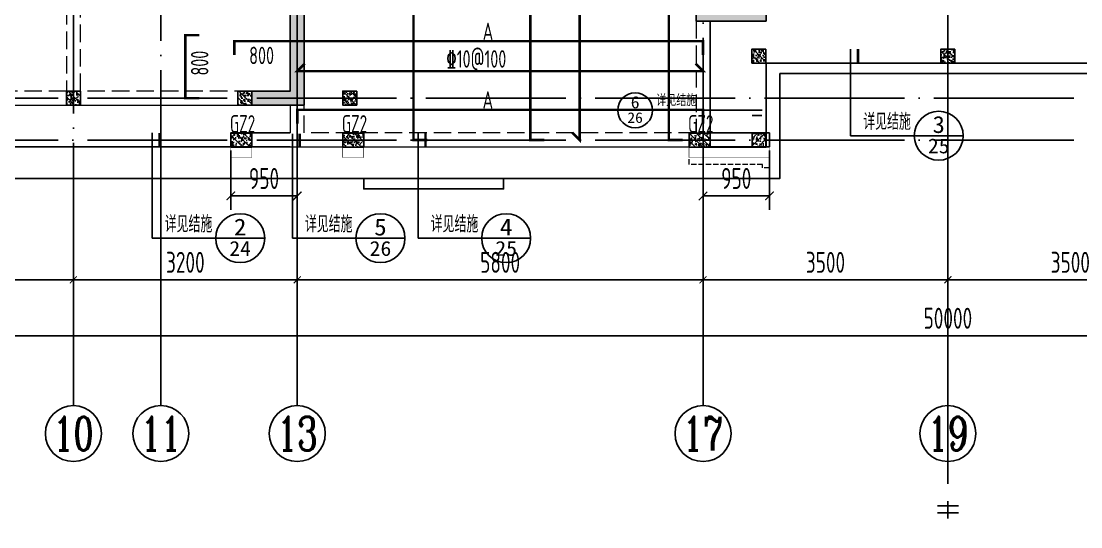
# Model space of a CAD drawing. Extents: x -1307975 to -76406, y -96289 to 379359.
# Drawn here: x -845887 to -830740, y 206715 to 213949 of the extents above; entities that cross this region are included whole.
import ezdxf
from ezdxf.enums import TextEntityAlignment as Align

# ---------------------------------------------------------------- set-up
doc = ezdxf.new("R2010")
doc.units = 0
doc.header["$LTSCALE"] = 1000
for name, pattern in [('CENTER', [2, 1.25, -0.25, 0.25, -0.25]), ('DASH', [0.35, 0.25, -0.1]), ('DOTE', [2.42, 2, -0.2, 0.02, -0.2])]:
    doc.linetypes.add(name, pattern=pattern)
doc.layers.get('0').update_dxf_attribs({"linetype": 'CONTINUOUS'})
doc.layers.get('DEFPOINTS').update_dxf_attribs({"linetype": 'CONTINUOUS'})
for name, color, linetype in [('A-AXIS', 1, 'CONTINUOUS'), ('A-DOTE', 10, 'DOTE'), ('AXIS_NUM', 7, 'CONTINUOUS'), ('BEAM_CON', 4, 'CONTINUOUS'), ('DIM_IDEN', 67, 'CONTINUOUS'), ('PUB_TEXT', 2, 'CONTINUOUS'), ('ROOF', 183, 'CONTINUOUS'), ('S-B板边线', 2, 'CONTINUOUS'), ('S-B板配筋', 6, 'CONTINUOUS'), ('S-B板配筋号', 7, 'CONTINUOUS'), ('S-L主梁线', 4, 'DASH'), ('S-Q墙填充', 252, 'CONTINUOUS'), ('S-Q墙实线', 6, 'CONTINUOUS'), ('S-Q墙标注', 3, 'CONTINUOUS'), ('S-Y一般标注', 3, 'CONTINUOUS'), ('S-构造柱', 212, 'CONTINUOUS'), ('S-构造柱编号', 130, 'CONTINUOUS'), ('THIN', 7, 'CONTINUOUS'), ('水平筋标注', 7, 'CONTINUOUS'), ('看线', 251, 'CONTINUOUS')]:
    doc.layers.add(name, color=color, linetype=linetype)
doc.layers.add('平面-看线', color=45, linetype='CONTINUOUS', lineweight=15)
doc.layers.add('配箍校核', color=34, linetype='CONTINUOUS', plot=False)
doc.styles.add('_TCH_AXIS', font='COMPLEX', dxfattribs={"bigfont": 'GBCBIG'})
doc.styles.add('_TCH_LABEL', font='simhei.ttf')
doc.styles.add('TSSD_Axis', font='complex.shx', dxfattribs={"width": 0.7, "bigfont": 'hztxt.shx'})
doc.styles.add('TSSD_DIMENSION', font='Tssdeng.shx', dxfattribs={"width": 0.7, "bigfont": 'tssdchn.shx'})
doc.styles.add('TSSD_REIN', font='tssdeng.shx', dxfattribs={"width": 0.7, "height": 300, "bigfont": 'tssdchn.shx'})
doc.styles.add('结构文字', font='zstxt.shx', dxfattribs={"width": 0.7, "bigfont": 'zshz.shx'})
doc.dimstyles.new('STRUCK', dxfattribs={"dimtxt": 400, "dimasz": 121, "dimexe": 200, "dimexo": 150, "dimgap": 115, "dimtad": 1, "dimdec": 0, "dimdsep": 46, "dimtxsty": '结构文字', "dimblk": 'ARCHTICK', "dimcen": 400, "dimclrd": 3, "dimclre": 3, "dimclrt": 7, "dimadec": 0, "dimazin": 0, "dimtfac": 1, "dimtdec": 0, "dimtix": 1, "dimtmove": 2, "dimatfit": 3, "dimldrblk": '_DIMX', "dimfxl": 1, "dimtolj": 1, "dimtzin": 0, "dimarcsym": 0})
doc.dimstyles.new('TSSD_100_100', dxfattribs={"dimtxt": 300, "dimasz": 100, "dimexe": 100, "dimexo": 250, "dimgap": 100, "dimtad": 1, "dimdec": 0, "dimzin": 0, "dimdsep": 46, "dimtxsty": 'TSSD_DIMENSION', "dimblk": 'ARCHTICK', "dimcen": 0, "dimdle": 100, "dimclrt": 7, "dimadec": 0, "dimazin": 0, "dimtfac": 1, "dimtdec": 0, "dimtix": 1, "dimtmove": 2, "dimatfit": 3, "dimldrblk": 'ARCHTICK', "dimfxl": 1, "dimtolj": 1, "dimtzin": 0, "dimarcsym": 0})

# ---------------------------------------------------------------- blocks, each defined once
blk = doc.blocks.new('_ArchTick')
at = {"color": 0, "linetype": 'ByBlock', "const_width": 0.15}
blk.add_lwpolyline([(-0.5, -0.5), (0.5, 0.5)], dxfattribs=at)
blk = doc.blocks.new('*D302')
at = {"layer": 'DEFPOINTS', "color": 0, "transparency": 16777216}
for p in [(17100, 3600), (20300, 3600), (20300, 2600)]:
    blk.add_point(p, dxfattribs=at)
at = {"layer": 'S-Y一般标注', "color": 0, "lineweight": -2, "transparency": 16777216}
for p, q in [((17100, 3350), (17100, 2500)), ((20300, 3350), (20300, 2500)), ((17000, 2600), (20400, 2600))]:
    blk.add_line(p, q, dxfattribs=at)
at = {"layer": 'S-Y一般标注', "color": 0, "lineweight": -2, "transparency": 16777216, "xscale": 100, "yscale": 100, "zscale": 100, "rotation": 180}
blk.add_blockref('_ArchTick', (17100, 2600), dxfattribs=at)
at = {"layer": 'S-Y一般标注', "color": 0, "lineweight": -2, "transparency": 16777216, "xscale": 100, "yscale": 100, "zscale": 100}
blk.add_blockref('_ArchTick', (20300, 2600), dxfattribs=at)
at = {"layer": 'S-Y一般标注', "color": 7, "transparency": 16777216, "insert": (18700, 2850), "char_height": 300, "attachment_point": 5, "style": 'TSSD_DIMENSION'}
blk.add_mtext('\\A1;3200', dxfattribs=at)
blk = doc.blocks.new('ts_axno')
at = {"color": 0, "linetype": 'ByBlock', "lineweight": -2}
blk.add_circle((0, 0), 0.5, dxfattribs=at)
at = {"color": 0, "linetype": 'ByBlock', "lineweight": -2, "style": 'TSSD_Axis', "width": 0.7}
blk.add_attdef('A', text='', height=0.6, dxfattribs=at).set_placement((0, 0), align=Align.MIDDLE_CENTER)
blk = doc.blocks.new('*D303')
at = {"layer": 'DEFPOINTS', "color": 0, "transparency": 16777216}
for p in [(20300, 3600), (26100, 3600), (26100, 2600)]:
    blk.add_point(p, dxfattribs=at)
at = {"layer": 'S-Y一般标注', "color": 0, "lineweight": -2, "transparency": 16777216}
for p, q in [((20300, 3350), (20300, 2500)), ((26100, 3350), (26100, 2500)), ((20200, 2600), (26200, 2600))]:
    blk.add_line(p, q, dxfattribs=at)
at = {"layer": 'S-Y一般标注', "color": 0, "lineweight": -2, "transparency": 16777216, "xscale": 100, "yscale": 100, "zscale": 100, "rotation": 180}
blk.add_blockref('_ArchTick', (20300, 2600), dxfattribs=at)
at = {"layer": 'S-Y一般标注', "color": 0, "lineweight": -2, "transparency": 16777216, "xscale": 100, "yscale": 100, "zscale": 100}
blk.add_blockref('_ArchTick', (26100, 2600), dxfattribs=at)
at = {"layer": 'S-Y一般标注', "color": 7, "transparency": 16777216, "insert": (23200, 2850), "char_height": 300, "attachment_point": 5, "style": 'TSSD_DIMENSION'}
blk.add_mtext('\\A1;5800', dxfattribs=at)
blk = doc.blocks.new('*D304')
at = {"layer": 'DEFPOINTS', "color": 0, "transparency": 16777216}
for p in [(26100, 3600), (29600, 3600), (29600, 2600)]:
    blk.add_point(p, dxfattribs=at)
at = {"layer": 'S-Y一般标注', "color": 0, "lineweight": -2, "transparency": 16777216}
for p, q in [((26100, 3350), (26100, 2500)), ((29600, 3350), (29600, 2500)), ((26000, 2600), (29700, 2600))]:
    blk.add_line(p, q, dxfattribs=at)
at = {"layer": 'S-Y一般标注', "color": 0, "lineweight": -2, "transparency": 16777216, "xscale": 100, "yscale": 100, "zscale": 100, "rotation": 180}
blk.add_blockref('_ArchTick', (26100, 2600), dxfattribs=at)
at = {"layer": 'S-Y一般标注', "color": 0, "lineweight": -2, "transparency": 16777216, "xscale": 100, "yscale": 100, "zscale": 100}
blk.add_blockref('_ArchTick', (29600, 2600), dxfattribs=at)
at = {"layer": 'S-Y一般标注', "color": 7, "transparency": 16777216, "insert": (27850, 2850), "char_height": 300, "attachment_point": 5, "style": 'TSSD_DIMENSION'}
blk.add_mtext('\\A1;3500', dxfattribs=at)
blk = doc.blocks.new('*D309')
at = {"layer": 'DEFPOINTS', "color": 0, "transparency": 16777216}
for p in [(4600, 3600), (54600, 3600), (54600, 1800)]:
    blk.add_point(p, dxfattribs=at)
at = {"layer": 'S-Y一般标注', "color": 0, "lineweight": -2, "transparency": 16777216}
for p, q in [((4600, 3350), (4600, 1700)), ((54600, 3350), (54600, 1700)), ((4500, 1800), (54700, 1800))]:
    blk.add_line(p, q, dxfattribs=at)
at = {"layer": 'S-Y一般标注', "color": 0, "lineweight": -2, "transparency": 16777216, "xscale": 100, "yscale": 100, "zscale": 100, "rotation": 180}
blk.add_blockref('_ArchTick', (4600, 1800), dxfattribs=at)
at = {"layer": 'S-Y一般标注', "color": 0, "lineweight": -2, "transparency": 16777216, "xscale": 100, "yscale": 100, "zscale": 100}
blk.add_blockref('_ArchTick', (54600, 1800), dxfattribs=at)
at = {"layer": 'S-Y一般标注', "color": 7, "transparency": 16777216, "insert": (29600, 2050), "char_height": 300, "attachment_point": 5, "style": 'TSSD_DIMENSION'}
blk.add_mtext('\\A1;50000', dxfattribs=at)
blk = doc.blocks.new('*D310')
at = {"layer": 'DEFPOINTS', "color": 0, "transparency": 16777216}
for p in [(13900, 3600), (17100, 3600), (17100, 2600)]:
    blk.add_point(p, dxfattribs=at)
at = {"layer": 'S-Y一般标注', "color": 0, "lineweight": -2, "transparency": 16777216}
for p, q in [((13900, 3350), (13900, 2500)), ((17100, 3350), (17100, 2500)), ((13800, 2600), (17200, 2600))]:
    blk.add_line(p, q, dxfattribs=at)
at = {"layer": 'S-Y一般标注', "color": 0, "lineweight": -2, "transparency": 16777216, "xscale": 100, "yscale": 100, "zscale": 100, "rotation": 180}
blk.add_blockref('_ArchTick', (13900, 2600), dxfattribs=at)
at = {"layer": 'S-Y一般标注', "color": 0, "lineweight": -2, "transparency": 16777216, "xscale": 100, "yscale": 100, "zscale": 100}
blk.add_blockref('_ArchTick', (17100, 2600), dxfattribs=at)
at = {"layer": 'S-Y一般标注', "color": 7, "transparency": 16777216, "insert": (15500, 2850), "char_height": 300, "attachment_point": 5, "style": 'TSSD_DIMENSION'}
blk.add_mtext('\\A1;3200', dxfattribs=at)
blk = doc.blocks.new('*D312')
at = {"layer": 'DEFPOINTS', "color": 0, "transparency": 16777216}
for p in [(29600, 3600), (33100, 3600), (33100, 2600)]:
    blk.add_point(p, dxfattribs=at)
at = {"layer": 'S-Y一般标注', "color": 0, "lineweight": -2, "transparency": 16777216}
for p, q in [((29600, 3350), (29600, 2500)), ((33100, 3350), (33100, 2500)), ((29500, 2600), (33200, 2600))]:
    blk.add_line(p, q, dxfattribs=at)
at = {"layer": 'S-Y一般标注', "color": 0, "lineweight": -2, "transparency": 16777216, "xscale": 100, "yscale": 100, "zscale": 100, "rotation": 180}
blk.add_blockref('_ArchTick', (29600, 2600), dxfattribs=at)
at = {"layer": 'S-Y一般标注', "color": 0, "lineweight": -2, "transparency": 16777216, "xscale": 100, "yscale": 100, "zscale": 100}
blk.add_blockref('_ArchTick', (33100, 2600), dxfattribs=at)
at = {"layer": 'S-Y一般标注', "color": 7, "transparency": 16777216, "insert": (31350, 2850), "char_height": 300, "attachment_point": 5, "style": 'TSSD_DIMENSION'}
blk.add_mtext('\\A1;3500', dxfattribs=at)
blk = doc.blocks.new('20210729.03501652')
at = {"color": 30, "const_width": 8}
for points in [[(14550, 600), (14550, 450), (14250, 450), (14250, 600)], [(16150, 600), (16150, 450), (15850, 450), (15850, 600)], [(21950, 600), (21950, 450), (20800, 450), (20800, 600)]]:
    blk.add_lwpolyline(points, dxfattribs=at)
at = {"layer": '平面-看线', "linetype": 'DASH', "ltscale": 0.3}
blk.add_lwpolyline([(21950, 450), (21950, 300), (21850, 300), (21850, 350), (20800, 350), (20800, 450)], dxfattribs=at)
at = {"layer": '看线', "color": 201}
for points in [[(1900, 1800), (1900, 150), (22100, 150), (22100, 1650), (24500, 1650)], [(47100, 1800), (47100, 150), (26900, 150), (26900, 1650), (24500, 1650)]]:
    blk.add_lwpolyline(points, dxfattribs=at)
at = {"layer": '看线', "color": 202, "ltscale": 0.5}
blk.add_lwpolyline([(18150, 150), (18150, 0), (16150, 0), (16150, 150)], dxfattribs=at)
blk = doc.blocks.new('20210729.04150611')
at = {"layer": 'S-B板边线'}
for points in [[(-3155, -31893), (-3955, -31893), (-3955, -30693), (-9155, -30693), (-9155, -31893), (-9955, -31893), (-9955, -31892)], [(-15955, -31892), (-22155, -31892)]]:
    blk.add_lwpolyline(points, dxfattribs=at)
blk = doc.blocks.new('20210807.15312791')
at = {"layer": 'S-Q墙填充'}
h = blk.add_hatch(color=252, dxfattribs=at)
h.dxf.hatch_style = 1
h.paths.add_polyline_path([(82416, 58640), (83316, 58640), (83416, 58640), (83416, 58840), (83316, 58840), (82616, 58840), (82616, 60290), (82416, 60290)])
h = blk.add_hatch(color=252, dxfattribs=at)
h.dxf.hatch_style = 1
h.paths.add_polyline_path([(76816, 57440), (76066, 57440), (76066, 57640), (76616, 57640), (76616, 58740), (76616, 59090), (76816, 59090), (76816, 58740)])
at = {"layer": 'BEAM_CON'}
for p, q in [((82616, 57040), (82616, 58640)), ((76616, 57040), (75766, 57040)), ((75766, 56840), (75766, 57040)), ((82616, 57040), (83466, 57040)), ((83466, 57040), (83466, 56840)), ((76616, 56840), (75766, 56840)), ((82616, 56840), (83466, 56840))]:
    blk.add_line(p, q, dxfattribs=at)
at = {"layer": 'S-L主梁线', "linetype": 'DASH', "lineweight": 18}
for p, q in [((73416, 61640), (73416, 57640)), ((73616, 57640), (73616, 61640)), ((82416, 58640), (82416, 57040)), ((73416, 57640), (70966, 57640)), ((76066, 57640), (73616, 57640)), ((76816, 57040), (76816, 57440)), ((82416, 57040), (76816, 57040))]:
    blk.add_line(p, q, dxfattribs=at)
at = {"layer": 'S-L主梁线', "linetype": 'ByBlock', "lineweight": 18}
for p, q in [((70966, 57440), (73516, 57440)), ((73516, 57440), (76066, 57440)), ((76616, 57440), (76616, 57040)), ((76616, 56840), (82616, 56840))]:
    blk.add_line(p, q, dxfattribs=at)
at = {"layer": 'S-Q墙实线'}
for points in [[(82416, 58640), (83316, 58640), (83416, 58640), (83416, 58840), (83316, 58840), (82616, 58840), (82616, 60290), (82416, 60290)], [(76816, 57440), (76066, 57440), (76066, 57640), (76616, 57640), (76616, 58740), (76616, 59090), (76816, 59090), (76816, 58740)]]:
    blk.add_lwpolyline(points, close=True, dxfattribs=at)
blk = doc.blocks.new('20210730.02141516')
at = {"layer": 'S-构造柱'}
h = blk.add_hatch(dxfattribs=at)
h.set_pattern_fill('ARMORED', color=256, scale=15, angle=-90, style=0)
h.set_pattern_definition([(320, (-154189.41, 3278673.45), (-9.4128202, -107.5890274), [11.25, -123.75]), (265, (-154189.41, 3278673.45), (112.82882, 20.8127), [9, -99]), (10.4514, (-154190.19, 3278664.49), (103.4159313, -86.7764073), [9.5610285, -105.1713168]), (316.1842, (-154159.41, 3278673.45), (-24.827852, -160.0861573), [16.875, -185.625]), (6.6356, (-154161.48, 3278660.11), (146.117681, -140.199406), [14.341543, -157.75695]), (261.1842, (-154159.41, 3278673.45), (146.11779, -140.199292), [13.5, -148.5]), (291, (-154166.91, 3278658.45), (-60.3928336, -89.5360578), [11.25, -123.75]), (236, (-154166.91, 3278658.45), (108.7725068, -36.4972998), [9, -99]), (341.4514, (-154171.94, 3278650.99), (48.3795745, -126.0333943), [9.5610285, -105.1713168]), (307.5, (-154189.41, 3278673.454), (49.93407807, -1.8239783), [0, -97.8, 0, -100.5, 0, -99.375]), (277.5, (-154189.41, 3278673.454), (59.1617568, -39.4604306), [0, -57.3, 0, -95.55, 0, -37.875]), (237.5, (-154189.41, 3278706.904), (-3.38323076, -80.07336543), [0, -37.5, 0, -117, 0, -155.25]), (227.5, (-154189.41, 3278721.904), (15.0157473, -87.4779254), [0, -48.75, 0, -77.7, 0, -110.25]), (315, (-154189.41, 3278673.454), (53.0330086, 53.0330086), [])])
h.paths.add_polyline_path([(200, 200), (200, 0), (0, 0), (0, 200)])
blk.add_lwpolyline([(200, 200), (200, 0), (0, 0), (0, 200)], close=True, dxfattribs=at)
blk = doc.blocks.new('20210809.18224761')
at = {"layer": 'S-构造柱'}
h = blk.add_hatch(dxfattribs=at)
h.set_pattern_fill('ARMORED', color=256, scale=15, angle=-90, style=0)
h.set_pattern_definition([(320, (-154189.41, 3278673.45), (-9.4128202, -107.5890274), [11.25, -123.75]), (265, (-154189.41, 3278673.45), (112.82882, 20.8127), [9, -99]), (10.4514, (-154190.19, 3278664.49), (103.4159313, -86.7764073), [9.5610285, -105.1713168]), (316.1842, (-154159.41, 3278673.45), (-24.827852, -160.0861573), [16.875, -185.625]), (6.6356, (-154161.48, 3278660.11), (146.117681, -140.199406), [14.341543, -157.75695]), (261.1842, (-154159.41, 3278673.45), (146.11779, -140.199292), [13.5, -148.5]), (291, (-154166.91, 3278658.45), (-60.3928336, -89.5360578), [11.25, -123.75]), (236, (-154166.91, 3278658.45), (108.7725068, -36.4972998), [9, -99]), (341.4514, (-154171.94, 3278650.99), (48.3795745, -126.0333943), [9.5610285, -105.1713168]), (307.5, (-154189.41, 3278673.454), (49.93407807, -1.8239783), [0, -97.8, 0, -100.5, 0, -99.375]), (277.5, (-154189.41, 3278673.454), (59.1617568, -39.4604306), [0, -57.3, 0, -95.55, 0, -37.875]), (237.5, (-154189.41, 3278706.904), (-3.38323076, -80.07336543), [0, -37.5, 0, -117, 0, -155.25]), (227.5, (-154189.41, 3278721.904), (15.0157473, -87.4779254), [0, -48.75, 0, -77.7, 0, -110.25]), (315, (-154189.41, 3278673.454), (53.0330086, 53.0330086), [])])
h.paths.add_polyline_path([(300, 200), (300, 0), (0, 0), (0, 200)])
blk.add_lwpolyline([(300, 200), (300, 0), (0, 0), (0, 200)], close=True, dxfattribs=at)
blk = doc.blocks.new('20210809.18235135')
at = {"layer": '配箍校核'}
blk.add_blockref('20210809.18224761', (12, 0), dxfattribs=at)
at = {"layer": 'S-构造柱编号', "color": 2, "linetype": 'ByBlock', "style": 'TSSD_REIN', "width": 0.65}
blk.add_text('GZ2', height=250, dxfattribs=at).set_placement((0, 206, 0))
blk = doc.blocks.new('20210809.18285270')
at = {"layer": 'ROOF'}
for p in [(22299, 1200), (25000, 1200), (12500, 600), (14950, 600), (16450, 600)]:
    blk.add_blockref('20210730.02141516', p, dxfattribs=at)
at = {"layer": 'ROOF', "xscale": -1, "rotation": 4.61764226855621e-08}
blk.add_blockref('20210730.02141516', (22500, 0), dxfattribs=at)
at = {"layer": '配箍校核'}
for p in [(14838, 0), (16438, 0), (21388, 0)]:
    blk.add_blockref('20210809.18235135', p, dxfattribs=at)
blk = doc.blocks.new('*D396')
at = {"layer": 'DEFPOINTS', "color": 0, "transparency": 16777216}
for p in [(-193259, -11759), (-192309, -11759), (-192309, -12559)]:
    blk.add_point(p, dxfattribs=at)
at = {"layer": 'S-Q墙标注', "color": 3, "lineweight": -2, "transparency": 16777216}
for p, q in [((-193259, -11909), (-193259, -12759)), ((-192309, -11909), (-192309, -12759)), ((-193259, -12559), (-192309, -12559))]:
    blk.add_line(p, q, dxfattribs=at)
at = {"layer": 'S-Q墙标注', "color": 3, "lineweight": -2, "transparency": 16777216, "xscale": 121, "yscale": 121, "zscale": 121, "rotation": 180}
blk.add_blockref('_ArchTick', (-193259, -12559), dxfattribs=at)
at = {"layer": 'S-Q墙标注', "color": 3, "lineweight": -2, "transparency": 16777216, "xscale": 121, "yscale": 121, "zscale": 121}
blk.add_blockref('_ArchTick', (-192309, -12559), dxfattribs=at)
at = {"layer": 'S-Q墙标注', "color": 7, "transparency": 16777216, "insert": (-192784, -12309), "char_height": 300, "attachment_point": 5, "style": 'TSSD_REIN'}
blk.add_mtext('\\A1;950', dxfattribs=at)
blk = doc.blocks.new('_DIMX')
blk.add_line((-150, 0), (150, 0))
at = {"const_width": 50}
blk.add_lwpolyline([(-70, -70), (70, 70)], dxfattribs=at)
blk = doc.blocks.new('*D397')
at = {"layer": 'DEFPOINTS', "color": 0, "transparency": 16777216}
for p in [(-200009, -11759), (-199059, -11759), (-199059, -12559)]:
    blk.add_point(p, dxfattribs=at)
at = {"layer": 'S-Q墙标注', "color": 3, "lineweight": -2, "transparency": 16777216}
for p, q in [((-200009, -11909), (-200009, -12759)), ((-199059, -11909), (-199059, -12759)), ((-200009, -12559), (-199059, -12559))]:
    blk.add_line(p, q, dxfattribs=at)
at = {"layer": 'S-Q墙标注', "color": 3, "lineweight": -2, "transparency": 16777216, "xscale": 121, "yscale": 121, "zscale": 121, "rotation": 180}
blk.add_blockref('_ArchTick', (-200009, -12559), dxfattribs=at)
at = {"layer": 'S-Q墙标注', "color": 3, "lineweight": -2, "transparency": 16777216, "xscale": 121, "yscale": 121, "zscale": 121}
blk.add_blockref('_ArchTick', (-199059, -12559), dxfattribs=at)
at = {"layer": 'S-Q墙标注', "color": 7, "transparency": 16777216, "insert": (-199534, -12309), "char_height": 300, "attachment_point": 5, "style": 'TSSD_REIN'}
blk.add_mtext('\\A1;950', dxfattribs=at)
blk = doc.blocks.new('20210811.10050802')
at = {"layer": 'DIM_IDEN'}
for p, q in [((23957, 3405), (23957, 2166)), ((21127, 2530), (20627, 2530)), ((22243, 2530), (21127, 2530)), ((22690, 2530), (22243, 2530)), ((13972, 2205), (13972, 700)), ((15977, 2195), (15977, 700)), ((17774, 2205), (17774, 700)), ((23957, 2166), (24866, 2166)), ((25566, 2166), (24866, 2166)), ((13972, 700), (14881, 700)), ((15581, 700), (14881, 700)), ((15977, 700), (16886, 700)), ((17586, 700), (16886, 700)), ((17774, 700), (18683, 700)), ((19383, 700), (18683, 700))]:
    blk.add_line(p, q, dxfattribs=at)
for points, const_width in [([(24062, 3405), (24062, 3205)], 35), ([(22690, 2455), (22547, 2455)], 25), ([(14077, 2205), (14077, 2005)], 35), ([(16082, 2195), (16082, 1995)], 35), ([(17879, 2205), (17879, 2005)], 35)]:
    blk.add_lwpolyline(points, dxfattribs=dict(at, const_width=const_width))
for centre, radius in [((20877, 2530), 250), ((25216, 2166), 350), ((15231, 700), 350), ((17236, 700), 350), ((19033, 700), 350)]:
    blk.add_circle(centre, radius, dxfattribs=at)
at = {"layer": 'PUB_TEXT', "style": '_TCH_LABEL'}
for s, height, width, p, p2 in [('6', 173, 1.011364, (20814, 2558), (20940, 2558)), ('26', 151.4, 1.017143, (20766, 2349), (20987, 2349)), ('3', 242, 1.00565, (25129, 2205), (25304, 2205)), ('25', 211.6, 1.022989, (25061, 1914), (25372, 1914)), ('2', 241, 1.022989, (15142, 739), (15320, 739)), ('5', 241, 1.028902, (17147, 739), (17325, 739)), ('4', 241, 1.034884, (18943, 739), (19123, 739)), ('24', 212.3, 1.011364, (15077, 447), (15385, 447)), ('26', 212, 1.017143, (17081, 447), (17391, 447)), ('25', 211.6, 1.022989, (18877, 448), (19189, 448))]:
    blk.add_text(s, height=height, dxfattribs=dict(at, width=width)).set_placement(p, p2, align=Align.FIT)
at = {"layer": 'PUB_TEXT', "style": '_TCH_AXIS'}
for height, p in [(168.8, (21177, 2589)), (236.3, (24137, 2249)), (236.3, (14152, 783)), (236.3, (16156, 783)), (236.3, (17954, 783))]:
    blk.add_text('详见结施', height=height, dxfattribs=at).set_placement(p)
blk = doc.blocks.new('20210726.16395156')
at = {"layer": 'A-AXIS'}
for p, q in [((17100, 3600), (17100, 800)), ((18350, 3600.1), (18350, 800.1)), ((20300, 3600), (20300, 800)), ((26100, 3600), (26100, 800)), ((29600, 3600), (29600, 800))]:
    blk.add_line(p, q, dxfattribs=at)
at = {"layer": 'A-DOTE'}
for p, q in [((29600, 18249.9), (29600, 3600)), ((20299.8, 13700), (20300, 3600)), ((18350, 3600.1), (18350, 11500)), ((26100, 10900), (26100, 3600)), ((17100, 9400), (17100, 3600)), ((55600, 5200), (3600, 5200)), ((55600, 4600), (3600, 4600))]:
    blk.add_line(p, q, dxfattribs=at)
at = {"layer": 'A-AXIS'}
ref = blk.add_blockref('ts_axno', (17100, 400), dxfattribs=dict(at, xscale=-800, yscale=800, zscale=800, rotation=180))
ref.add_attrib('8', '10', dxfattribs={"layer": 'AXIS_NUM', "height": 480, "style": 'TSSD_Axis', "width": 0.7}).set_placement((17100, 400), align=Align.MIDDLE_CENTER)
ref = blk.add_blockref('ts_axno', (18350, 400.1), dxfattribs=dict(at, xscale=-800, yscale=800, zscale=800, rotation=180))
ref.add_attrib('5', '11', dxfattribs={"layer": 'AXIS_NUM', "height": 480, "style": 'TSSD_Axis', "width": 0.7}).set_placement((18350, 400.1), align=Align.MIDDLE_CENTER)
ref = blk.add_blockref('ts_axno', (20300, 400), dxfattribs=dict(at, xscale=-800, yscale=800, zscale=800, rotation=180))
ref.add_attrib('8', '13', dxfattribs={"layer": 'AXIS_NUM', "height": 480, "style": 'TSSD_Axis', "width": 0.7}).set_placement((20300, 400), align=Align.MIDDLE_CENTER)
ref = blk.add_blockref('ts_axno', (26100, 400), dxfattribs=dict(at, xscale=-800, yscale=800, zscale=800, rotation=180))
ref.add_attrib('10', '17', dxfattribs={"layer": 'AXIS_NUM', "height": 480, "style": 'TSSD_Axis', "width": 0.7}).set_placement((26100, 400), align=Align.MIDDLE_CENTER)
ref = blk.add_blockref('ts_axno', (29600, 400), dxfattribs=dict(at, xscale=-800, yscale=800, zscale=800, rotation=180))
ref.add_attrib('13', '19', dxfattribs={"layer": 'AXIS_NUM', "height": 480, "style": 'TSSD_Axis', "width": 0.7}).set_placement((29600, 400), align=Align.MIDDLE_CENTER)
at = {"layer": 'S-Y一般标注'}
for base, p1, p2, picture, middle in [((54600, 1800), (4600, 3600), (54600, 3600), '*D309', (29600, 2050)), ((17100, 2600), (13900, 3600), (17100, 3600), '*D310', (15500, 2850)), ((20300, 2600), (17100, 3600), (20300, 3600), '*D302', (18700, 2850)), ((26100, 2600), (20300, 3600), (26100, 3600), '*D303', (23200, 2850)), ((29600, 2600), (26100, 3600), (29600, 3600), '*D304', (27850, 2850)), ((33100, 2600), (29600, 3600), (33100, 3600), '*D312', (31350, 2850))]:
    dim = blk.add_linear_dim(base=base, p1=p1, p2=p2, dimstyle='TSSD_100_100', dxfattribs=at)
    dim.commit()
    dim.dimension.update_dxf_attribs({"geometry": picture, "text_midpoint": middle})
blk = doc.blocks.new('20210810.19092027')
at = {"layer": 'S-Q墙标注'}
for base, p1, p2, picture, middle in [((100917.8, 54374), (99967.8, 55174), (100917.8, 55174), '*D397', (100442.8, 54624)), ((107667.8, 54374), (106717.8, 55174), (107667.8, 55174), '*D396', (107192.8, 54624))]:
    dim = blk.add_linear_dim(base=base, p1=p1, p2=p2, dimstyle='STRUCK', override={"dimtxt": 300, "dimgap": 100, "dimtxsty": 'TSSD_REIN'}, dxfattribs=at)
    dim.commit()
    dim.dimension.update_dxf_attribs({"geometry": picture, "text_midpoint": middle, "insert": (299976.5, 66933)})

msp = doc.modelspace()

# ---------------------------------------------------------------- linework, layer by layer
at = {"layer": 'S-B板配筋', "lineweight": 35, "const_width": 35}
for points in [[(-840079.82, 212249.05), (-840279.82, 212249.05), (-840279.82, 222348.88), (-840079.82, 222348.88)], [(-836429.04, 212249.05), (-836629.04, 212249.05), (-836629.04, 219448.88), (-836429.04, 219448.88)], [(-838408.9, 212249.05), (-838608.9, 212249.05), (-838608.89, 219148.88), (-838408.89, 219148.88)], [(-838010.21, 212355.11), (-837904.14, 212249.05), (-837904.14, 218548.88), (-838010.21, 218442.82)], [(-843340.2, 212848.87), (-843540.2, 212848.87), (-843540.2, 213748.87), (-843340.2, 213748.87)], [(-842840.21, 213463.36), (-842840.21, 213663.36), (-836140.2, 213663.36), (-836140.2, 213463.36)], [(-841834.14, 213341.01), (-841940.21, 213234.95), (-836140.21, 213234.95), (-836246.28, 213341.01)], [(-841940.17, 212481.3), (-841940.17, 212681.3), (-836140.15, 212681.2), (-836140.15, 212481.2)]]:
    msp.add_lwpolyline(points, dxfattribs=at)
at = {"layer": 'THIN', "linetype": 'CENTER'}
msp.add_line((-832640.2, 230581.67), (-832640.2, 206714.74), dxfattribs=at)
at = {"layer": 'THIN'}
for p, q in [((-832490.2, 207014.74), (-832790.2, 207014.74)), ((-832490.2, 206914.74), (-832790.2, 206914.74))]:
    msp.add_line(p, q, dxfattribs=at)

# ---------------------------------------------------------------- block references
msp.add_blockref('20210729.03501652', (-857140.22, 211548.88))
at = {"layer": 'A-DOTE'}
msp.add_blockref('20210726.16395156', (-862240.2, 207648.83), dxfattribs=at)
at = {"layer": 'PUB_TEXT'}
msp.add_blockref('20210811.10050802', (-857987.28, 210144.25), dxfattribs=at)
at = {"layer": 'S-B板边线'}
msp.add_blockref('20210729.04150611', (-826084.85, 244041.42), dxfattribs=at)
at = {"layer": 'S-Q墙填充'}
msp.add_blockref('20210807.15312791', (-918655.84, 155309.34), dxfattribs=at)
at = {"layer": '水平筋标注'}
msp.add_blockref('20210810.19092027', (-942858.03, 157074.89), dxfattribs=at)
at = {"layer": '配箍校核'}
msp.add_blockref('20210809.18285270', (-857740.22, 212148.72), dxfattribs=at)

# ---------------------------------------------------------------- texts
at = {"layer": 'S-B板配筋号', "style": 'TSSD_REIN', "width": 0.7}
for p in [(-839289.53, 213678.9), (-839291.32, 212697.2)]:
    msp.add_text('A', height=250, dxfattribs=at).set_placement(p)
msp.add_text('800', height=250, dxfattribs=at).set_placement((-842450.07, 213583.36), align=Align.TOP_CENTER)
at = {"layer": 'S-B板配筋号', "color": 1, "style": 'TSSD_REIN', "width": 0.7}
msp.add_text('%%13210@100', height=250, dxfattribs=at).set_placement((-839810.8, 213283.29))
at = {"layer": 'S-B板配筋号', "style": 'TSSD_REIN', "width": 0.7}
msp.add_text('800', height=250, rotation=449.999992, dxfattribs=at).set_placement((-843460.2, 213348.87), align=Align.TOP_CENTER)

doc.saveas('drawing.dxf')
